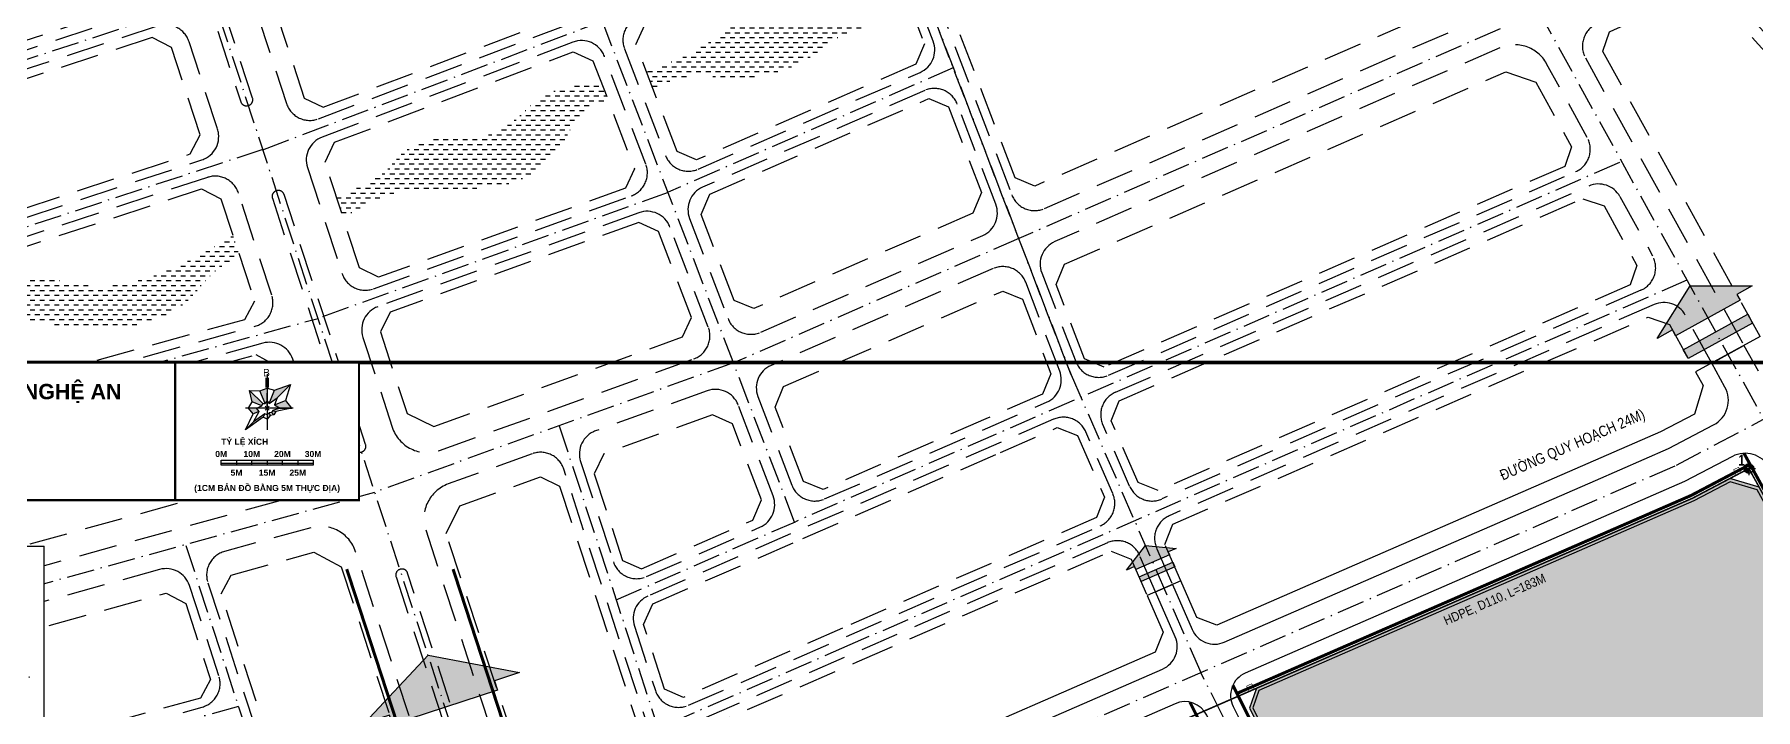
# Model space of a CAD drawing. Header units: metres. Extents: x 566631 to 574417, y 2062953 to 2068466.
# Drawn here: x 568441 to 569003, y 2066528 to 2066748 of the extents above; entities that cross this region are included whole.
import ezdxf
from ezdxf.enums import TextEntityAlignment as Align

# ---------------------------------------------------------------- set-up
doc = ezdxf.new("R2010")
doc.units = ezdxf.units.M
doc.linetypes.add('ACAD_ISO10W100', pattern=[18.5, 12, -3, 0.5, -3])
doc.linetypes.add('HIDDEN', pattern=[0.375, 0.25, -0.125])
doc.layers.add('boDnv', color=54, linetype='CONTINUOUS', lineweight=25)
for name, color, linetype in [('BoThamCo', 94, 'CONTINUOUS'), ('cap nuoc', 5, 'CONTINUOUS'), ('ghi_chu', 7, 'CONTINUOUS'), ('hacth sdd', 8, 'CONTINUOUS'), ('hatchViaHe+LogDg', 129, 'CONTINUOUS'), ('Khung ban ve', 7, 'CONTINUOUS'), ('KTEN', 7, 'CONTINUOUS'), ('LogDg', 7, 'CONTINUOUS'), ('LogDg phu', 7, 'CONTINUOUS'), ('QH', 7, 'CONTINUOUS'), ('RANHGIOI', 2, 'HIDDEN'), ('TimDg', 222, 'CONTINUOUS'), ('ViaHeS', 32, 'CONTINUOUS'), ('ViaHeSphu', 32, 'CONTINUOUS')]:
    doc.layers.add(name, color=color, linetype=linetype)
doc.styles.add('ARIALB', font='VHARIALB.ttf', dxfattribs={"width": 0.75})
doc.styles.add('avantH', font='VHAVAN.ttf', dxfattribs={"height": 10})
doc.styles.add('phu', font='VHAVAN.ttf')
doc.styles.add('rms', font='romans.shx', dxfattribs={"width": 0.7, "bigfont": 'vns.shx'})
doc.styles.add('TD2', font='VHBODO.ttf')
doc.styles.add('text', font='VHARIALN.ttf')
doc.styles.add('VnBlackH', font='VHBLACK.ttf')
doc.linetypes.add('ADL', pattern='A,0.125,-0.15,["++",rms,S=0.5,R=0,X=0,Y=-0.2245],-1.35,1.125', length=2.75)
doc.linetypes.add('CN', pattern='A,22.92635,-1.427933,["cn",text,S=7,R=0,X=0,Y=-3.227539],-12.720089,24.170558', length=61.24493)

# ---------------------------------------------------------------- blocks, each defined once
blk = doc.blocks.new('moc')
at = {"layer": 'QH', "linetype": 'Continuous'}
h = blk.add_hatch(color=7, dxfattribs=at)
h.paths.add_polyline_path([(0, 0), (0.53, 0, 0.414214), (0, 0.53)])
h.paths.add_polyline_path([(-0.53, 0, 0.414214), (0, -0.53), (0, 0)])
for p, q in [((0, 0.71), (0, -0.71)), ((-0.71, 0), (0.71, 0))]:
    blk.add_line(p, q, dxfattribs=at)
blk.add_circle((0, 0), 0.529, dxfattribs=at)
blk = doc.blocks.new('text tieu de')
at = {"color": 5}
blk.add_wipeout([(0, 0), (572.79, 0), (572.79, -45), (0, -45)], dxfattribs=at).dxf.layer = 'KTEN'
at = {"layer": 'KTEN', "linetype": 'Continuous'}
h = blk.add_hatch(color=10, dxfattribs=at)
h.paths.add_polyline_path([(538.31, -19.37), (535.72, -21.97), (541.54, -17.92), (542, -16.79)])
h.paths.add_polyline_path([(539.32, -14.9), (536.66, -14.9), (538.26, -16.77), (540.15, -15.99)])
h.paths.add_polyline_path([(537.01, -9.13), (537.88, -12.87), (541.09, -14.2), (541.34, -13.46)])
h.paths.add_polyline_path([(542.79, -8.37), (540.44, -9.24), (542.16, -13.39), (542.79, -12.66)])
h.paths.add_polyline_path([(550.43, -7.25), (545.21, -9.06), (543.41, -13.39), (546.1, -11.58)])
h.paths.add_polyline_path([(548.82, -12.4), (545.24, -13.88), (547.07, -14.9), (550.74, -14.9)])
h.paths.add_polyline_path([(544.23, -16.34), (544.95, -17.06), (545.61, -16.07), (544.67, -15.68)])
h.paths.add_polyline_path([(543.41, -16.41), (542.79, -17.14), (542.79, -18.57), (543.8, -17.35)])
for points in [[(527.79, -32.9), (527.79, -33.5), (537.79, -33.5), (537.79, -32.9)], [(547.79, -32.9), (547.79, -31.9), (537.79, -31.9), (537.79, -32.9)], [(547.79, -32.9), (547.79, -33.5), (557.79, -33.5), (557.79, -32.9)]]:
    blk.add_hatch(color=8, dxfattribs=at).paths.add_polyline_path(points)
at = {"layer": 'KTEN', "color": 7, "linetype": 'Continuous'}
for p, q in [((542.41, -4.98), (542.41, -8.14)), ((542.5, -4.98), (542.5, -8.14)), ((542.6, -4.98), (542.6, -8.14)), ((542.69, -4.98), (542.69, -8.14)), ((542.79, -3.85), (542.79, -21.97)), ((542.88, -4.98), (542.88, -8.14)), ((542.97, -4.98), (542.97, -8.14)), ((543.07, -4.98), (543.07, -8.14)), ((543.16, -4.98), (543.16, -8.14)), ((551.32, -14.9), (535.73, -14.9)), ((532.79, -31.9), (532.79, -33.5)), ((542.79, -31.9), (542.79, -33.5)), ((552.79, -31.9), (552.79, -33.5))]:
    blk.add_line(p, q, dxfattribs=at)
at = {"layer": 'KTEN', "color": 4}
for p, q in [((541.34, -13.46), (537.01, -9.13)), ((542.16, -13.39), (540.44, -9.24)), ((542.79, -14.3), (542.79, -10.02)), ((543.41, -13.39), (545.21, -9.06)), ((546.09, -11.6), (550.43, -7.25)), ((539.49, -14.9), (536.73, -14.9)), ((541.09, -14.2), (537.88, -12.87)), ((540.15, -15.99), (538.26, -16.77)), ((542, -16.79), (541.54, -17.92)), ((543.44, -15.55), (542.14, -14.25)), ((542.14, -15.55), (543.44, -14.25)), ((543.41, -16.41), (543.8, -17.35)), ((544.2, -16.31), (544.95, -17.06)), ((544.67, -15.68), (545.61, -16.07)), ((545.24, -13.88), (548.82, -12.4)), ((547.07, -14.9), (550.81, -14.9)), ((538.31, -19.37), (535.72, -21.97)), ((542.79, -18.79), (542.79, -20.22))]:
    blk.add_line(p, q, dxfattribs=at)
at = {"layer": 'KTEN', "const_width": 0.75, "flags": 128}
blk.add_lwpolyline([(0, 0), (572.79, 0), (572.79, -45), (0, -45)], close=True, dxfattribs=at)
blk.add_lwpolyline([(512.79, -45), (512.79, 0)], dxfattribs=at)
at = {"layer": 'KTEN', "color": 7, "linetype": 'Continuous'}
for points in [[(542.79, -18.57), (541.54, -17.92), (535.72, -21.97), (538.26, -16.77), (536.66, -14.9), (537.88, -12.87), (537.01, -9.13), (540.44, -9.24), (542.79, -8.37), (545.21, -9.06), (550.43, -7.25), (548.82, -12.4), (550.74, -14.9), (545.61, -16.07), (544.95, -17.06), (543.8, -17.35)], [(557.79, -31.9), (557.79, -33.5), (527.79, -33.5), (527.79, -31.9)]]:
    blk.add_lwpolyline(points, close=True, dxfattribs=at)
at = {"layer": 'KTEN', "color": 4}
blk.add_lwpolyline([(542.79, -12.66), (543.41, -13.39), (546.1, -11.58), (545.24, -13.88), (547.07, -14.9), (544.67, -15.68), (544.23, -16.34), (543.41, -16.41), (542.79, -17.14), (542, -16.79), (538.31, -19.37), (540.15, -15.99), (539.32, -14.9), (541.09, -14.2), (541.34, -13.46), (542.16, -13.39)], close=True, dxfattribs=at)
at = {"layer": 'KTEN', "color": 7, "linetype": 'Continuous'}
for points in [[(527.79, -32.9), (557.79, -32.9)], [(537.79, -33.5), (537.79, -31.9)], [(547.79, -33.5), (547.79, -31.9)]]:
    blk.add_lwpolyline(points, dxfattribs=at)
at = {"layer": 'KTEN', "linetype": 'Continuous', "ltscale": 15, "style": 'ARIALB'}
blk.add_text('quy ho¹ch chi tiÕt x©y dùng tû lÖ 1/500 khu ®« thÞ míi t¹i ph\xadêng ®«ng vÜnh vµ ph\xadêng cöa nam, tp. vinh, tØnh nghÖ an', height=5, rotation=360, dxfattribs=at).set_placement((25, -12))
at = {"layer": 'KTEN', "linetype": 'Continuous', "style": 'TD2'}
blk.add_text('b', height=2.5, dxfattribs=at).set_placement((541.44, -4.59))
at = {"layer": 'KTEN', "style": 'ARIALB'}
blk.add_text('tû lÖ xÝch', height=2, rotation=360, dxfattribs=at).set_placement((527.79, -26.9))
for s, p in [('0m', (527.79, -30.9)), ('10m', (537.79, -30.9)), ('20m', (547.79, -30.9)), ('30m', (557.79, -30.9)), ('5m', (532.79, -37)), ('15m', (542.79, -37)), ('25m', (552.79, -37)), ('(1cm b¶n ®å b»ng 5m thùc ®Þa)', (542.79, -42))]:
    blk.add_text(s, height=2, rotation=360, dxfattribs=at).set_placement(p, align=Align.CENTER)
at = {"layer": 'KTEN', "color": 5, "style": 'VnBlackH'}
blk.add_attdef('BD', (25, -29), '', height=9, dxfattribs=at)
blk = doc.blocks.new('ghi_Eu1')
at = {"color": 32}
blk.add_wipeout([(0, 0), (240, 0), (240, -87), (230, -122), (0, -122)], dxfattribs=at).dxf.layer = 'ghi_chu'
at = {"layer": 'ghi_chu'}
for p, q in [((0, 0), (0, -122)), ((0, 0), (240, 0)), ((230, -87), (240, -87)), ((230, -87), (230, -122))]:
    blk.add_line(p, q, dxfattribs=at)
blk.add_lwpolyline([(0, -122), (230, -122), (240, -87), (240, 0)], dxfattribs=at)
at = {"layer": 'ghi_chu', "lineweight": -2, "style": 'avantH'}
for s, height, p in [('%%U1. c¨n cø thùc hiÖn:', 3.5, (5, -10)), ('- c«ng v¨n sè 6637/UBND-CN ngµy 31/8/2018 cña ubnd tØnh nghÖ an vÒ viÖc tæ chøc triÓn khai lËp quy', 3, (5, -19)), ('ho¹ch x©y dùng khu ®« thÞ míi t¹i ph\xadêng ®«ng vÜnh vµ ph\xadêng cöa nam, thµnh phè vinh.', 3, (5, -27)), ('- quyÕt ®Þnh sè 4508/q®-ubnd ngµy 08/10/2018 cña ubnd tØnh nghÖ an v/v phª duyÖt nhiÖm vô quy ho¹ch', 3, (5, -35)), ('chi tiÕt x©y dùng tû lÖ 1/500 khu ®« thÞ míi t¹i ph\xadêng ®«ng vÜnh vµ ph\xadêng cöa nam, thµnh phè vinh.', 3, (5, -43)), ('- b¶n ®å kh¶o s¸t ®Þa h×nh tû lÖ 1/500 phôc vô lËp quy ho¹ch do C¤NG TY cp t\xad vÊn x©y dùng nacico', 3, (5, -51)), ('lËp th¸ng 10/2018.', 3, (5, -59)), ('lËp th¸ng 10/2018.', 3, (5, -59)), ('%%U2. vÞ trÝ, ranh giíi khu ®Êt quy ho¹ch:', 3.5, (5, -68)), ('khu ®Êt lËp quy ho¹ch phÇn ®Êt thuéc ph\xadêng ®«ng vÜnh vµ ph\xadêng cöa nam (chñ yÕu lµ ®Êt ruéng', 3, (5, -77)), ('vµ 1 phÇn d©n c\xad, cã ranh giíi ®\xadîc x¸c ®Þnh:', 3, (5, -85)), ('- phÝa b¾c gi¸p:                                              ®Êt n«ng nghiÖp (dù ¸n khu nhµ ë míi);', 3, (5, -93)), ('- phÝa nam gi¸p:                                             ®\xadêng quy ho¹ch (trÇn nguyªn h·n kÐo dµi);', 3, (5, -101)), ('- phÝa ®«ng gi¸p:                                          ®Êt n«ng nghiÖp, khu d©n c\xad hiÖn h÷u ph\xadêng ®«ng vÜnh;', 3, (5, -109)), ('- phÝa t©y gi¸p:                                               s«ng kÎ gai (ph\xadêng cöa nam);', 3, (5, -117))]:
    blk.add_text(s, height=height, dxfattribs=at).set_placement(p)
blk = doc.blocks.new('HVD')
at = {"layer": 'cap nuoc', "color": 2, "lineweight": 0, "const_width": 0.397}
blk.add_lwpolyline([(2, -2), (2, 1.9), (-2, 1.9), (-2, -2)], close=True, dxfattribs=at)
at = {"layer": 'cap nuoc', "color": 2, "linetype": 'Continuous', "lineweight": 0, "const_width": 0.171}
for points in [[(-1, 1.1), (1, -1.1)], [(0.9, 1.1), (-0.9, -1.1)], [(1, 1.1), (-0.9, 1.1)], [(1, -1.1), (-0.9, -1.1)]]:
    blk.add_lwpolyline(points, dxfattribs=at)
at = {"layer": 'cap nuoc', "color": 2, "lineweight": 0, "const_width": 1.98}
for points in [[(0.1, 1.1), (0, 1.8)], [(0, -1.9), (0, -1.1)]]:
    blk.add_lwpolyline(points, dxfattribs=at)

msp = doc.modelspace()

# ---------------------------------------------------------------- hatches: boundary and pattern name
at = {"layer": 'hacth sdd'}
h = msp.add_hatch(dxfattribs=at)
h.set_pattern_fill('DASH', color=152, scale=0.5, style=0)
edge = h.paths.add_edge_path()
edge.add_line((568335.54, 2066721.27), (568331.81, 2066734.63))
edge.add_arc((568332.37, 2066689.44), 45.2, 81.8015, 90.7134, ccw=False)
edge.add_arc((568345.96, 2066783.75), 50.09, 261.8015, 304.9348)
edge.add_arc((568348.47, 2066780.16), 45.71, 304.9348, 338.7305)
edge.add_arc((568371.68, 2066771.12), 20.8, 338.7305, 421.8838)
edge.add_arc((568401.81, 2066827.5), 43.13, 165.625, 241.8838, ccw=False)
edge.add_arc((568333.24, 2066845.07), 27.65, 345.625, 401.5477)
edge.add_arc((568332.63, 2066844.53), 28.47, 41.5477, 62.641)
edge.add_arc((568368.72, 2066914.27), 50.05, 230.6992, 242.641, ccw=False)
edge.add_arc((568353.71, 2066897.14), 27.3, 219.7527, 232.3106, ccw=False)
edge.add_line((568332.72, 2066879.68), (568335.13, 2066880.71))
edge.add_line((568335.13, 2066880.71), (568343.98, 2066884.47))
edge.add_arc((568365.8, 2066900.6), 27.14, 216.4742, 223.9138)
edge.add_arc((568356.26, 2066891.42), 13.9, 223.9138, 309.5862)
edge.add_arc((568498.33, 2066719.61), 209.03, 124.2804, 129.5862, ccw=False)
edge.add_arc((568391.33, 2066876.58), 19.07, 62.7347, 124.2804, ccw=False)
edge.add_arc((568392.44, 2066882.35), 13.53, -40.3413, 55.6823, ccw=False)
edge.add_arc((568442.32, 2066840.93), 51.3, 140.4644, 241.6936)
edge.add_arc((568458.46, 2066865.58), 80.7, 239.9023, 258.27)
edge.add_arc((568438.63, 2066770.08), 16.84, -94.6167, 78.27, ccw=False)
edge.add_arc((568429.2, 2066653.25), 100.37, 85.3833, 102.8518)
edge.add_arc((568415.48, 2066713.37), 38.71, 102.8518, 135.3296)
edge.add_arc((568345.87, 2066782.18), 59.17, 277.3832, 315.3296, ccw=False)
edge.add_arc((568127.03, 2068471.06), 1762.17, 276.79548, 277.38316, ccw=False)
h = msp.add_hatch(dxfattribs=at)
h.set_pattern_fill('DASH', color=152, scale=0.5, style=0)
edge = h.paths.add_edge_path()
edge.add_line((568335.54, 2066721.27), (568331.81, 2066734.63))
edge.add_arc((568332.37, 2066689.44), 45.2, 81.8015, 90.7134, ccw=False)
edge.add_arc((568345.96, 2066783.75), 50.09, 261.8015, 304.9348)
edge.add_arc((568348.47, 2066780.16), 45.71, 304.9348, 338.7305)
edge.add_arc((568371.68, 2066771.12), 20.8, 338.7305, 421.8838)
edge.add_arc((568401.81, 2066827.5), 43.13, 165.625, 241.8838, ccw=False)
edge.add_arc((568333.24, 2066845.07), 27.65, 345.625, 401.5477)
edge.add_arc((568332.63, 2066844.53), 28.47, 41.5477, 62.641)
edge.add_arc((568368.72, 2066914.27), 50.05, 230.6992, 242.641, ccw=False)
edge.add_arc((568353.71, 2066897.14), 27.3, 219.7527, 232.3106, ccw=False)
edge.add_line((568332.72, 2066879.68), (568335.13, 2066880.71))
edge.add_line((568335.13, 2066880.71), (568343.98, 2066884.47))
edge.add_arc((568365.8, 2066900.6), 27.14, 216.4742, 223.9138)
edge.add_arc((568356.26, 2066891.42), 13.9, 223.9138, 309.5862)
edge.add_arc((568498.33, 2066719.61), 209.03, 124.2804, 129.5862, ccw=False)
edge.add_arc((568391.33, 2066876.58), 19.07, 62.7347, 124.2804, ccw=False)
edge.add_arc((568392.44, 2066882.35), 13.53, -40.3413, 55.6823, ccw=False)
edge.add_arc((568442.32, 2066840.93), 51.3, 140.4644, 241.6936)
edge.add_arc((568458.46, 2066865.58), 80.7, 239.9023, 258.27)
edge.add_arc((568438.63, 2066770.08), 16.84, -94.6167, 78.27, ccw=False)
edge.add_arc((568429.2, 2066653.25), 100.37, 85.3833, 102.8518)
edge.add_arc((568415.48, 2066713.37), 38.71, 102.8518, 135.3296)
edge.add_arc((568345.87, 2066782.18), 59.17, 277.3832, 315.3296, ccw=False)
edge.add_arc((568127.03, 2068471.06), 1762.17, 276.79548, 277.38316, ccw=False)
h = msp.add_hatch(dxfattribs=at)
h.set_pattern_fill('DASH', color=152, scale=0.5, style=0)
edge = h.paths.add_edge_path()
edge.add_spline(control_points=[(568642.68, 2066730.54), (568646.02, 2066732.13), (568654.84, 2066735.97), (568673.28, 2066732.38), (568692.35, 2066738.09), (568705.26, 2066749.86), (568717.55, 2066751.64), (568725.12, 2066752), (568728.65, 2066752.13)], knot_values=[2.037538, 2.037538, 2.037538, 2.037538, 12.922835, 30.568543, 56.248864, 69.509864, 81.630933, 92.286934, 92.286934, 92.286934, 92.286934], degree=3, periodic=0)
edge.add_line((568728.65, 2066752.13), (568726.36, 2066758.09))
edge.add_spline(control_points=[(568726.36, 2066758.09), (568721.47, 2066757.52), (568710.32, 2066756.37), (568692.46, 2066759.21), (568670.95, 2066753.86), (568656.74, 2066741.71), (568645.61, 2066738.16), (568640.41, 2066736.45)], knot_values=[0.381729, 0.381729, 0.381729, 0.381729, 10.098739, 33.952353, 53.984924, 74.322157, 88.778203, 88.778203, 88.778203, 88.778203], degree=3, periodic=0)
edge.add_line((568640.41, 2066736.45), (568642.68, 2066730.54))
h = msp.add_hatch(dxfattribs=at)
h.set_pattern_fill('DASH', color=152, scale=0.5, style=0)
edge = h.paths.add_edge_path()
edge.add_spline(control_points=[(568541.55, 2066688.33), (568546.91, 2066691.67), (568557.67, 2066698.04), (568578.18, 2066697.7), (568598.52, 2066698.02), (568613.35, 2066710.28), (568618.18, 2066723.7), (568625.41, 2066726.1), (568628.03, 2066726.85)], knot_values=[1.733516, 1.733516, 1.733516, 1.733516, 20.214921, 38.58959, 62.221022, 78.928621, 93.427152, 101.250948, 101.250948, 101.250948, 101.250948], degree=3, periodic=0)
edge.add_line((568628.03, 2066726.85), (568625.81, 2066732.65))
edge.add_spline(control_points=[(568625.81, 2066732.65), (568623.46, 2066732.33), (568617.25, 2066731.48), (568606.12, 2066729.41), (568597.66, 2066719.18), (568585.03, 2066713.06), (568572.55, 2066715.11), (568561.09, 2066711.18), (568556.3, 2066703.68), (568548.37, 2066699.07), (568543.17, 2066696.66), (568539.39, 2066694.95)], knot_values=[1.761324, 1.761324, 1.761324, 1.761324, 8.914378, 20.597015, 34.303585, 47.328083, 60.581874, 71.352813, 81.410901, 86.135692, 98.61708, 98.61708, 98.61708, 98.61708], degree=3, periodic=0)
edge.add_line((568539.39, 2066694.95), (568541.55, 2066688.33))
h = msp.add_hatch(dxfattribs=at)
h.set_pattern_fill('DASH', color=152, scale=0.5, style=0)
edge = h.paths.add_edge_path()
edge.add_spline(control_points=[(568363.11, 2066622.61), (568369.12, 2066625.27), (568381.91, 2066631.19), (568398.86, 2066645.3), (568421.04, 2066652.21), (568446.52, 2066654.84), (568470.31, 2066650.33), (568490.09, 2066658.75), (568497.77, 2066670.37), (568504.51, 2066674.27), (568507.73, 2066675.95)], knot_values=[2.90697, 2.90697, 2.90697, 2.90697, 22.54287, 45.10026, 68.170767, 90.920235, 121.646371, 138.99933, 151.505179, 162.224702, 162.224702, 162.224702, 162.224702], degree=3, periodic=0)
edge.add_line((568507.73, 2066675.95), (568505.57, 2066682.54))
edge.add_spline(control_points=[(568505.57, 2066682.54), (568500.05, 2066679.21), (568485.89, 2066670.84), (568463.98, 2066663.73), (568441.09, 2066670.29), (568417.27, 2066668.1), (568394.43, 2066653.03), (568377.95, 2066636.42), (568365.21, 2066631.92), (568360.9, 2066630.54)], knot_values=[3.34125, 3.34125, 3.34125, 3.34125, 22.814886, 52.941202, 68.162381, 93.354561, 121.728045, 148.653966, 162.092605, 162.092605, 162.092605, 162.092605], degree=3, periodic=0)
edge.add_line((568360.9, 2066630.54), (568363.11, 2066622.61))
h = msp.add_hatch(dxfattribs=at)
h.set_pattern_fill('CROSS', color=64, scale=0.05, style=0)
h.set_pattern_definition([(0, (568837.45307, 2066430.0151), (0.3175, 0.3175), [0.15875, -0.47625]), (90, (568837.53245, 2066429.93572), (-0.3175, 0.3175), [0.15875, -0.47625])])
h.paths.add_polyline_path([(569047.04, 2066522.16), (569003.94, 2066600.34), (568994.37, 2066603.2), (568982.15, 2066596.77), (568839.8, 2066534.72), (568837.45, 2066528.25), (568885.57, 2066432.05), (568892.17, 2066430.02), (569045.09, 2066515.34)])
h.paths.add_polyline_path([(568927.59, 2066509.56), (568958.56, 2066509.56), (568958.56, 2066514.31), (568927.59, 2066514.31)], flags=24)
h.paths.add_polyline_path([(568921.58, 2066513.43), (568964.58, 2066513.43), (568964.58, 2066518.73), (568921.58, 2066518.73)], flags=24)
at = {"layer": 'hatchViaHe+LogDg'}
for points in [[(568975.59, 2066651.71), (568970.57, 2066648.94), (568981.4, 2066666.12), (569001.66, 2066666.09), (568996.65, 2066663.32), (568997.7, 2066661.41), (568976.64, 2066649.8)], [(569001.78, 2066653.96), (568980.76, 2066642.38), (568979.14, 2066645.22), (569000.2, 2066656.83)], [(568799.95, 2066574.45), (568797.33, 2066573.3), (568803.51, 2066581.35), (568813.6, 2066580.4), (568810.97, 2066579.25), (568811.41, 2066578.25), (568800.39, 2066573.45)], [(568813.09, 2066574.35), (568802.09, 2066569.56), (568801.42, 2066571.05), (568812.44, 2066575.85)], [(568556.67, 2066525.94), (568548.5, 2066523.28), (568569.28, 2066545.56), (568599.13, 2066539.81), (568590.96, 2066537.15), (568591.98, 2066534.04), (568557.69, 2066522.83)]]:
    msp.add_hatch(color=158, dxfattribs=at).paths.add_polyline_path(points)

# ---------------------------------------------------------------- linework, layer by layer
at = {"layer": 'boDnv', "color": 10, "linetype": 'ADL', "ltscale": 0.25}
msp.add_lwpolyline([(569045.97, 2066522.03), (569003.26, 2066599.5), (568994.47, 2066602.13), (568982.59, 2066595.87), (568840.59, 2066533.98), (568838.54, 2066528.32), (568886.27, 2066432.88), (568892.06, 2066431.1), (569044.24, 2066516.01)], close=True, dxfattribs=at)
at = {"layer": 'BoThamCo'}
msp.add_lwpolyline([(569047.04, 2066522.16), (569003.94, 2066600.34), (568994.37, 2066603.2), (568982.15, 2066596.77), (568839.8, 2066534.72), (568837.45, 2066528.25), (568885.57, 2066432.05), (568892.17, 2066430.02), (569045.09, 2066515.34)], close=True, dxfattribs=at)
at = {"layer": 'cap nuoc', "color": 7, "linetype": 'CN', "ltscale": 0.15, "const_width": 1}
for points in [[(568833.39, 2066533.02), (568981.72, 2066597.68), (569000.96, 2066607.81)], [(568832.06, 2066535.68), (568985.07, 2066229.75)], [(568818.05, 2066530.15), (568972.33, 2066221.7)]]:
    msp.add_lwpolyline(points, dxfattribs=at)
msp.add_lwpolyline([(568998.96, 2066611.43), (569133.65, 2066367.13, -0.01093), (569173.96, 2066290.08)], format="xyb", dxfattribs=at)
at = {"layer": 'cap nuoc', "color": 8, "linetype": 'CN', "ltscale": 0.15, "const_width": 1}
for points in [[(568564.65, 2066506.45), (568542.72, 2066573.61)], [(568596.02, 2066516.7), (568577.44, 2066573.61)]]:
    msp.add_lwpolyline(points, dxfattribs=at)
at = {"layer": 'Khung ban ve', "const_width": 1.2}
msp.add_lwpolyline([(567973.93, 2066641.11), (569223.93, 2066641.11), (569223.93, 2065831.11), (567973.93, 2065831.11)], close=True, dxfattribs=at)
at = {"layer": 'LogDg', "ltscale": 0.75}
for points in [[(568975.59, 2066651.71), (568970.57, 2066648.94), (568981.4, 2066666.12), (569001.66, 2066666.09), (568996.65, 2066663.32), (568997.7, 2066661.41), (568976.64, 2066649.8)], [(569001.78, 2066653.96), (568980.76, 2066642.38), (568979.14, 2066645.22), (569000.2, 2066656.83)], [(568799.95, 2066574.45), (568797.33, 2066573.3), (568803.51, 2066581.35), (568813.6, 2066580.4), (568810.97, 2066579.25), (568811.41, 2066578.25), (568800.39, 2066573.45)], [(568813.09, 2066574.35), (568802.09, 2066569.56), (568801.42, 2066571.05), (568812.44, 2066575.85)], [(568556.67, 2066525.94), (568548.5, 2066523.28), (568569.28, 2066545.56), (568599.13, 2066539.81), (568590.96, 2066537.15), (568591.98, 2066534.04), (568557.69, 2066522.83)]]:
    msp.add_lwpolyline(points, close=True, dxfattribs=at)
at = {"layer": 'LogDg'}
msp.add_lwpolyline([(568670.21, 2066480.44), (568809.1, 2066540.98, 0.414214), (568813.24, 2066551.51), (568806.84, 2066566.18), (568812.34, 2066568.57), (568818.74, 2066553.91, 0.414214), (568829.27, 2066549.77), (568950.45, 2066602.59), (568974.35, 2066613.01), (568989.06, 2066620.75, 0.419837), (568992.75, 2066633.06), (568988.43, 2066640.89), (568998.94, 2066646.69), (569003.54, 2066638.35, 0.408717)], format="xyb", dxfattribs=at)
for points in [[(569007.23, 2066606.79, 0.408612), (568995.16, 2066610.4), (568979.55, 2066602.19), (568836.13, 2066539.67, 0.429738), (568832.17, 2066528.76), (568881.47, 2066430.18, 0.427514), (568892.52, 2066426.78), (569049.19, 2066514.2, 0.412716), (569052.3, 2066525.04)], [(568690.83, 2066422.88), (568834.35, 2066485.44, 0.429738), (568838.31, 2066496.36), (568823.53, 2066525.91, 0.398858), (568813.18, 2066529.67), (568673, 2066468.56, 0.397369), (568668.69, 2066458.46), (568680.12, 2066427.45, 0.431261)]]:
    msp.add_lwpolyline(points, format="xyb", close=True, dxfattribs=at)
at = {"layer": 'LogDg phu', "linetype": 'HIDDEN', "ltscale": 50}
for points in [[(568435.29, 2066917.1, 0.439711), (568424.55, 2066921.98), (568285.61, 2066862.92, 0.403689), (568281.27, 2066852.7), (568323.11, 2066743.47), (568330.57, 2066716.78, 0.427146), (568340.76, 2066711.34), (568479.26, 2066756.69, 0.413972), (568484.38, 2066766.78)], [(568911.72, 2066752.88, 0.44166), (568917.43, 2066769.68), (568906.33, 2066789.81, -0.007586), (568880.61, 2066838.19, 0.381998), (568870.65, 2066842.03), (568732.49, 2066789.66, 0.415393), (568727.86, 2066779.32), (568759.89, 2066695.82, 0.427385), (568770.56, 2066691.35)], [(568481.12, 2066821.83, 0.414214), (568478.73, 2066823.05), (568478.54, 2066822.99, 0.414214), (568477.32, 2066820.59), (568508.14, 2066726.21, 0.414214), (568510.54, 2066724.99), (568510.73, 2066725.05, 0.414214), (568511.95, 2066727.45)], [(568618.97, 2066761.64), (568608.22, 2066789.65, 0.413036), (568597.92, 2066794.27), (568518.5, 2066764.17, 0.400621), (568513.73, 2066754.2), (568523.05, 2066725.66, 0.427938), (568533.49, 2066720.66), (568614.33, 2066751.3, 0.415393)], [(568729.93, 2066735.83, 0.401164), (568734.2, 2066746.02), (568722.23, 2066777.25, 0.413036), (568711.92, 2066781.87), (568638.05, 2066753.87, 0.415393), (568633.41, 2066743.52), (568646.77, 2066708.7, 0.427385), (568657.44, 2066704.23)], [(568500.52, 2066717.35), (568491.21, 2066745.86, 0.414455), (568481.11, 2066750.98), (568424.46, 2066732.43, 0.406938), (568419.29, 2066722.53), (568427.92, 2066693.79, 0.421527), (568438.07, 2066688.48), (568495.4, 2066707.26, 0.413972)], [(568640.36, 2066705.88), (568626.85, 2066741.1, 0.413036), (568616.54, 2066745.72), (568534.66, 2066714.68, 0.400621), (568529.89, 2066704.72), (568541.15, 2066670.22, 0.423061), (568551.47, 2066665.18), (568635.6, 2066695.48, 0.420244)], [(568943.99, 2066703.41, 0.44166), (568947.79, 2066714.6), (568934.52, 2066738.67, 0.387289), (568919.22, 2066743.88), (568773.93, 2066680.55, 0.401164), (568769.66, 2066670.35), (568780.77, 2066641.38, 0.427385), (568791.44, 2066636.91)], [(568754.64, 2066692.75), (568742.09, 2066725.46, 0.427385), (568731.43, 2066729.93), (568658.93, 2066698.33, 0.401164), (568654.66, 2066688.13), (568667.21, 2066655.42, 0.427385), (568677.88, 2066650.96), (568750.37, 2066682.55, 0.401164)], [(568522.23, 2066695.96, 0.414214), (568519.83, 2066697.17), (568519.64, 2066697.11, 0.414214), (568518.43, 2066694.71), (568545.09, 2066613.08, 0.414214), (568547.48, 2066611.86), (568547.67, 2066611.92, 0.414214), (568548.89, 2066614.32)], [(568958.46, 2066695.25), (568969.13, 2066675.9, -0.44166), (568965.32, 2066664.71), (568808.89, 2066596.52, -0.414214), (568798.36, 2066600.66), (568789.57, 2066620.82, -0.414214), (568793.7, 2066631.35), (568948.26, 2066698.72, -0.387289)], [(568638.06, 2066689.99), (568552.88, 2066659.31, 0.405422), (568547.99, 2066649.3), (568557.58, 2066619.93, 0.423061), (568573.05, 2066612.37), (568656.02, 2066642.25, 0.420244), (568660.78, 2066652.65), (568648.24, 2066685.33, 0.408209)], [(568764.41, 2066667.28, 0.427385), (568753.74, 2066671.75), (568681.25, 2066640.16, 0.401166), (568676.98, 2066629.96), (568688.09, 2066600.98, 0.427385), (568698.76, 2066596.52), (568771.25, 2066628.11, 0.401164), (568775.52, 2066638.31)], [(568525.07, 2066642.18, 0.400853), (568515.33, 2066647.4), (568369.55, 2066607.09, 0.415004), (568363.98, 2066597.22), (568373.4, 2066563.52, 0.413423), (568383.24, 2066557.96), (568526.43, 2066597.56, 0.427702), (568534.64, 2066612.85)], [(568660.36, 2066631.86), (568623.98, 2066618.76, 0.405422), (568619.09, 2066608.75), (568629.78, 2066576.01, 0.442444), (568640.58, 2066571.16), (568677.65, 2066587.32, 0.401164), (568681.93, 2066597.51), (568670.54, 2066627.2, 0.408209)], [(568792.86, 2066598.26), (568784.07, 2066618.43, 0.414214), (568773.54, 2066622.56), (568641.05, 2066564.81, 0.386536), (568636.64, 2066555), (568643.5, 2066533.99, 0.442444), (568654.3, 2066529.14), (568788.72, 2066587.73, 0.414214)], [(568491.34, 2066568.26, 0.400853), (568481.61, 2066573.49), (568386.31, 2066547.13, 0.415004), (568380.73, 2066537.27), (568389.08, 2066507.41, 0.413423), (568398.91, 2066501.86), (568495.5, 2066528.57, 0.427702), (568500.98, 2066538.76)]]:
    msp.add_lwpolyline(points, format="xyb", close=True, dxfattribs=at)
for points in [[(569070.63, 2066676.38), (568990.97, 2066765.17, 0.353507), (568981.04, 2066766.77, -0.027673), (568951.03, 2066751.74, 0.442278), (568947.2, 2066740.53), (568998.94, 2066646.69)], [(568518.23, 2066663.11), (568507.35, 2066696.43, 0.414455), (568497.25, 2066701.55), (568355.72, 2066655.2, 0.401397), (568350.5, 2066645.45), (568358.06, 2066618.41, 0.413423), (568367.89, 2066612.86), (568512.76, 2066652.92, 0.427702), (568518.23, 2066663.11)], [(568988.43, 2066640.89), (568979.8, 2066656.55, 0.387289), (568969.59, 2066660.02), (568811.28, 2066591.02, 0.414214), (568807.15, 2066580.49), (568812.34, 2066568.57)], [(568649.18, 2066497.27), (568613.59, 2066606.25, 0.423061), (568603.27, 2066611.3), (568575.86, 2066601.42, 0.405422), (568568.52, 2066586.41), (568591.74, 2066515.3)], [(568568.93, 2066507.85), (568545.6, 2066579.31, 0.400853), (568530.99, 2066587.15), (568502.83, 2066579.36, 0.427702), (568497.36, 2066569.17), (568533.56, 2066458.31)], [(568806.84, 2066566.18), (568801.65, 2066578.09, 0.414214), (568791.12, 2066582.23), (568654.77, 2066522.8, 0.386536), (568650.36, 2066512.98), (568654.88, 2066499.13)], [(568582.24, 2066512.2), (568562.6, 2066572.34, 0.414214), (568560.2, 2066573.55), (568560.01, 2066573.49, 0.414214), (568558.8, 2066571.1), (568578.44, 2066510.96)]]:
    msp.add_lwpolyline(points, format="xyb", dxfattribs=at)
at = {"layer": 'RANHGIOI', "color": 1, "ltscale": 9, "const_width": 0.5}
msp.add_lwpolyline([(569132.77, 2066366.65), (569000.56, 2066606.47), (568982.15, 2066596.77), (568641.49, 2066448.28), (568640.64, 2066447.92, -0.005137), (568606.74, 2066433.79), (568320.26, 2066354.56, -0.020567), (568279.26, 2066345.02), (568234.04, 2066336.44, -0.021218), (568191.06, 2066330.16), (568073.84, 2066318.08)], format="xyb", dxfattribs=at)
at = {"layer": 'TimDg', "linetype": 'ACAD_ISO10W100', "ltscale": 0.75}
for p, q in [((568688.95, 2066588.97), (568490.85, 2067105.39)), ((568932.04, 2066755.61), (568762.15, 2066681.55)), ((568740.77, 2066737.28), (568647.63, 2066696.68)), ((568958.33, 2066706.39), (568753.76, 2066617.22)), ((568762.15, 2066681.55), (568669.01, 2066640.96)), ((568753.76, 2066617.22), (568689.28, 2066589.11))]:
    msp.add_line(p, q, dxfattribs=at)
for points in [[(569091.24, 2064877.6), (569098.08, 2065004.26, 0.115576), (569076.66, 2065124.59), (568731.76, 2066088.76), (568594.34, 2066468.69), (568350.74, 2067214.65), (568115.14, 2067803)], [(568480.91, 2067725.35, 0.022817), (568589.98, 2067474.37), (568662.68, 2067325.99, -0.003383), (568674.42, 2067301.61), (568738, 2067167.28, -0.003882), (568751.07, 2067139.1), (568792.04, 2067048.93, -0.007088), (568814.77, 2066996.98), (568828.72, 2066963.81, 0.026424), (568911.59, 2066792.7), (569143.28, 2066372.44, -0.007517)], [(568079.02, 2066330.67), (568189.83, 2066342.09, 0.021218), (568231.8, 2066348.23), (568277.02, 2066356.81, 0.020567), (568317.07, 2066366.13), (568602.87, 2066445.17, 0.005041), (568635.91, 2066458.95, 0.001474), (568637.54, 2066459.65), (568976.95, 2066607.6), (569005.38, 2066622.57)]]:
    msp.add_lwpolyline(points, format="xyb", dxfattribs=at)
for points in [[(568779.22, 2066637.04), (568668.54, 2066925.57), (568567.31, 2067189.47), (568526.35, 2067287.23)], [(568526.35, 2067287.23), (568567.31, 2067189.47), (568668.54, 2066925.57), (568779.22, 2066637.04), (568821.58, 2066539.87)], [(568515.35, 2066710.58), (568881.64, 2066849.4)], [(568327.92, 2066703.97), (568499.19, 2066760.06), (568607.57, 2066801.13)], [(568515.33, 2066710.63), (568341.93, 2066653.84)], [(568647.65, 2066696.64), (568533.35, 2066655.46)], [(568980.35, 2066667.98), (568707.03, 2066548.85), (568644.41, 2066521.55)], [(568355.23, 2066606.24), (568533.34, 2066655.5)], [(568669.01, 2066640.96), (568551.87, 2066598.76)], [(568779.22, 2066637.04), (568821.58, 2066539.87)], [(568612.11, 2066620.46), (568661.25, 2066469.99), (568697.48, 2066371.7)], [(568371.28, 2066548.81), (568551.87, 2066598.76)], [(568630.68, 2066563.57), (568689.28, 2066589.11)], [(568540.98, 2066428.06), (568536.13, 2066440.79), (568490.12, 2066581.68)], [(569046.18, 2066090.8), (568821.58, 2066539.87)], [(568507.4, 2066528.75), (568386.25, 2066495.24)]]:
    msp.add_lwpolyline(points, dxfattribs=at)
at = {"layer": 'ViaHeS', "elevation": 0}
msp.add_lwpolyline([(569004.19, 2066649.58), (568983.18, 2066638), (568985.59, 2066633.62), (568982.78, 2066624.23), (568971.75, 2066618.42), (568826.87, 2066555.27), (568820.29, 2066557.85), (568815.09, 2066569.77), (568804.09, 2066564.98), (568809.29, 2066553.06), (568806.7, 2066546.48), (568723.81, 2066510.35)], dxfattribs=at)
at = {"layer": 'ViaHeS'}
msp.add_lwpolyline([(568982.15, 2066596.77), (568839.8, 2066534.72), (568837.45, 2066528.25), (568885.57, 2066432.05), (568892.17, 2066430.02), (569045.09, 2066515.34), (569047.04, 2066522.16), (569003.94, 2066600.34), (568994.37, 2066603.2)], close=True, dxfattribs=at)
at = {"layer": 'ViaHeSphu', "linetype": 'HIDDEN', "ltscale": 50}
for points in [[(568429.52, 2066915.42), (568423.37, 2066918.21), (568335.13, 2066880.71), (568289.71, 2066861.4), (568286.89, 2066854.78), (568315.66, 2066779.68), (568328.68, 2066745.7, -0.023336), (568328.91, 2066744.99), (568336.37, 2066718.31), (568342.47, 2066715.05), (568475.47, 2066758.61), (568478.67, 2066764.92)], [(568767.35, 2066698.68), (568760.98, 2066701.36), (568730.65, 2066780.41), (568733.54, 2066786.85), (568868.41, 2066837.97), (568875.36, 2066835.29, 0.00756), (568901.08, 2066786.91), (568911.01, 2066768.9), (568907.97, 2066759.98)]]:
    msp.add_lwpolyline(points, format="xyb", close=True, dxfattribs=at)
for points in [[(568612.35, 2066753.76), (568615.24, 2066760.2), (568604.49, 2066788.21), (568598.03, 2066791.1), (568522.58, 2066762.51), (568519.46, 2066755.98), (568528.79, 2066727.42), (568535.01, 2066724.44)], [(568650.58, 2066709.96), (568637.14, 2066744.97), (568640.03, 2066751.41), (568712.97, 2066779.05), (568719.43, 2066776.16), (568731.33, 2066745.15), (568728.53, 2066738.49), (568656.95, 2066707.29)], [(568485.5, 2066744), (568479.2, 2066747.2), (568425.51, 2066729.62), (568422.2, 2066723.27), (568430.83, 2066694.53), (568437.01, 2066691.3), (568491.61, 2066709.18), (568494.81, 2066715.48)], [(568633.74, 2066698), (568553.13, 2066668.97), (568546.88, 2066672.03), (568535.62, 2066706.5), (568538.74, 2066713.02), (568616.65, 2066742.55), (568623.12, 2066739.65), (568636.65, 2066704.37)], [(568921.18, 2066736.01), (568930.98, 2066732.68), (568942.64, 2066711.52), (568940.47, 2066705.15), (568790.03, 2066639.57), (568783.66, 2066642.24), (568774.33, 2066666.55), (568777.12, 2066673.22)], [(568661.25, 2066696.07), (568732.84, 2066727.27), (568739.21, 2066724.6), (568749.97, 2066696.56), (568747.18, 2066689.89), (568675.59, 2066658.69), (568669.22, 2066661.36), (568658.46, 2066689.4)], [(568370, 2066616.55), (568363.83, 2066620.03), (568356.3, 2066646.98), (568359.71, 2066653.35), (568495.34, 2066697.77), (568501.64, 2066694.57), (568512.56, 2066661.16), (568509.29, 2066655.07)], [(568953.29, 2066692.21), (568963.98, 2066672.82), (568961.81, 2066666.45), (568807.69, 2066599.27), (568801.11, 2066601.86), (568792.32, 2066622.02), (568794.9, 2066628.6), (568946.29, 2066694.59)], [(568638.04, 2066686.8), (568556.86, 2066657.55), (568553.71, 2066651.11), (568562.41, 2066624.47), (568571.16, 2066620.19), (568652.37, 2066649.44), (568655.28, 2066655.81), (568644.53, 2066683.82)], [(568756.95, 2066664.42), (568763.32, 2066661.75), (568772.64, 2066637.44), (568769.85, 2066630.78), (568751.36, 2066622.72), (568698.27, 2066599.57), (568691.89, 2066602.24), (568682.57, 2066626.55), (568685.36, 2066633.22)], [(568513.02, 2066643.65), (568519.39, 2066640.23), (568528.09, 2066613.57), (568523.52, 2066605.05), (568384, 2066566.47), (568377.83, 2066569.95), (568369.76, 2066598.84), (568373.23, 2066604.99)], [(568662.13, 2066623.99), (568626.69, 2066611.23), (568623.54, 2066604.78), (568632.79, 2066576.46), (568638.92, 2066573.71), (568675.34, 2066589.58), (568678.13, 2066596.24), (568668.63, 2066621.02)], [(568787.52, 2066590.48), (568704.63, 2066554.35), (568652.64, 2066531.69), (568646.51, 2066534.44), (568639.63, 2066555.5), (568642.66, 2066562.25), (568691.68, 2066583.61), (568756.16, 2066611.72), (568774.73, 2066619.81), (568781.32, 2066617.23), (568790.11, 2066597.06)], [(568483.74, 2066565.78), (568490.12, 2066562.36), (568498.2, 2066537.61), (568494.93, 2066531.52), (568401.02, 2066505.55), (568394.85, 2066509.03), (568387.86, 2066534.08), (568391.33, 2066540.22)]]:
    msp.add_lwpolyline(points, close=True, dxfattribs=at)
msp.add_lwpolyline([(569004.19, 2066649.58), (568952.83, 2066742.75), (568955.01, 2066749.11, 0.024108), (568981.49, 2066762.42), (568989.16, 2066761.19), (569067.22, 2066674.19), (569066.13, 2066668.14), (569021.23, 2066644.47)], format="xyb", dxfattribs=at)
for points in [[(568815.09, 2066569.77), (568809.9, 2066581.69), (568812.48, 2066588.27), (568967.62, 2066655.89), (568974.62, 2066653.51), (568983.18, 2066638)], [(568597.45, 2066517.16), (568575.21, 2066585.25), (568579.63, 2066594.28), (568605.99, 2066603.77), (568612.24, 2066600.71), (568646.33, 2066496.34)], [(568536.41, 2066459.24), (568501.69, 2066565.56), (568504.96, 2066571.65), (568531.99, 2066579.12), (568540.91, 2066574.34), (568563.23, 2066505.99)], [(568657.73, 2066500.06), (568653.35, 2066513.48), (568656.39, 2066520.23), (568709.43, 2066543.35), (568792.32, 2066579.48), (568798.9, 2066576.89), (568804.09, 2066564.98)]]:
    msp.add_lwpolyline(points, dxfattribs=at)

# ---------------------------------------------------------------- block references
at = {"layer": 'cap nuoc', "lineweight": 0, "xscale": 0.4708160772962702, "yscale": 0.4708160765003413, "zscale": 0.4708160773108533, "rotation": 114.2838773076663}
for p in [(568996.77, 2066605.62), (568837.75, 2066534.92)]:
    msp.add_blockref('HVD', p, dxfattribs=at)
at = {"layer": 'QH', "xscale": 3, "yscale": 3, "zscale": 3}
msp.add_blockref('moc', (569000.56, 2066606.47), dxfattribs=at)

# ---------------------------------------------------------------- texts
at = {"layer": 'cap nuoc', "color": 0, "style": 'phu', "width": 0.9}
msp.add_text('hdpe, d110, l=183m', height=3, rotation=23.5517, dxfattribs=at).set_placement((568901.73, 2066555.24))
at = {"layer": 'ghi_chu', "style": 'avantH', "width": 0.85}
msp.add_text('®\xadêng quy ho¹ch 24m)', height=3.5, rotation=23.5517, dxfattribs=at).set_placement((568920.21, 2066602.5, 0))
at = {"layer": 'QH', "style": 'ARIALB', "width": 0.75}
msp.add_text('1', height=3.5, dxfattribs=at).set_placement((568997.15, 2066607.44, -2.25))

# ---------------------------------------------------------------- next in the draw order: block references
at = {"layer": 'ghi_chu'}
msp.add_blockref('ghi_Eu1', (568203.93, 2066581.11), dxfattribs=at)
at = {"layer": 'KTEN'}
msp.add_blockref('text tieu de', (567973.93, 2066641.11), dxfattribs=at)

doc.saveas('drawing.dxf')
